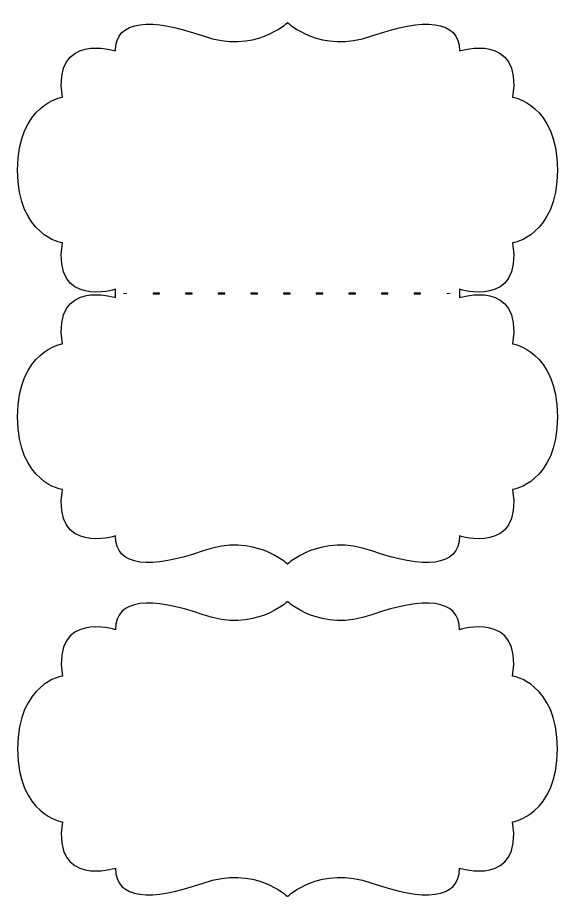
# Model space of a CAD drawing. Header units: centimetres. Extents: x -10.5 to 11.2, y -7.7 to 9.4.
# Drawn here: x -10.49 to -0.03, y -7.74 to 9.4 of the extents above; entities that cross this region are included whole.
import ezdxf

# ---------------------------------------------------------------- set-up
doc = ezdxf.new("R2010")
doc.units = ezdxf.units.CM
doc.header["$MEASUREMENT"] = 0
doc.layers.add('Layer 1', color=7, linetype='Continuous')

msp = doc.modelspace()

# ---------------------------------------------------------------- linework, layer by layer
at = {"layer": 'Layer 1', "lineweight": 25}
msp.add_open_spline([(-0.89334, 3.07176), (-0.7007, 4.35605), (-1.92077, 3.97079), (-1.92077, 3.97079), (-1.92077, 3.97079), (-1.92077, 3.97079), (-1.92077, 4.12954), (-1.92077, 4.12954), (-1.92077, 4.12954), (-1.92077, 4.12954), (-0.70075, 3.74425), (-0.89337, 5.02854), (-0.89337, 5.02854), (-0.89337, 5.02854), (-0.02646, 5.15697), (-0.02646, 6.44123), (-0.02646, 6.44123), (-0.02646, 7.72552), (-0.89337, 7.85395), (-0.89337, 7.85395), (-0.89337, 7.85395), (-0.70075, 9.13824), (-1.92077, 8.75295), (-1.92077, 8.75295), (-1.92077, 8.75295), (-1.92077, 9.363), (-2.62713, 9.39509), (-3.62241, 9.04193), (-3.62241, 9.04193), (-4.61772, 8.68876), (-5.25986, 9.29876), (-5.25986, 9.29876), (-5.25986, 9.29876), (-5.25986, 9.29876), (-5.90203, 8.68876), (-6.89731, 9.04193), (-6.89731, 9.04193), (-7.89263, 9.39501), (-8.59896, 9.36292), (-8.59896, 8.75287), (-8.59896, 8.75287), (-8.59896, 8.75287), (-9.81903, 9.13818), (-9.62639, 7.85387), (-9.62639, 7.85387), (-9.62639, 7.85387), (-10.49327, 7.72544), (-10.49327, 6.44115), (-10.49327, 6.44115), (-10.49327, 5.15689), (-9.62639, 5.02846), (-9.62639, 5.02846), (-9.62639, 5.02846), (-9.81906, 3.74422), (-8.59896, 4.12951), (-8.59896, 4.12951), (-8.59896, 4.12951), (-8.59896, 4.12951), (-8.59896, 3.97076), (-8.59896, 3.97076), (-8.59896, 3.97076), (-8.59896, 3.97076), (-9.81898, 4.35605), (-9.62636, 3.07173), (-9.62636, 3.07173), (-9.62636, 3.07173), (-10.49327, 2.9433), (-10.49327, 1.65904), (-10.49327, 1.65904), (-10.49327, 0.37478), (-9.62636, 0.24635), (-9.62636, 0.24635), (-9.62636, 0.24635), (-9.81901, -1.03793), (-8.59896, -0.65262), (-8.59896, -0.65262), (-8.59896, -0.65262), (-8.59896, -1.26267), (-7.8926, -1.29476), (-6.89732, -0.9416), (-6.89732, -0.9416), (-5.90201, -0.58843), (-5.25987, -1.19843), (-5.25987, -1.19843), (-5.25987, -1.19843), (-5.25987, -1.19843), (-4.61773, -0.58843), (-3.62244, -0.9416), (-3.62244, -0.9416), (-2.6271, -1.29477), (-1.92077, -1.26267), (-1.92077, -0.65262), (-1.92077, -0.65262), (-1.92077, -0.65262), (-0.7007, -1.03793), (-0.89334, 0.24641), (-0.89334, 0.24641), (-0.89334, 0.24641), (-0.02646, 0.37484), (-0.02646, 1.6591), (-0.02646, 1.6591), (-0.02646, 2.94336), (-0.89334, 3.07176), (-0.89334, 3.07176)], degree=3, knots=[0, 0, 0, 0, 0.03703704, 0.03703704, 0.03703704, 0.03703704, 0.07407407, 0.07407407, 0.07407407, 0.07407407, 0.11111111, 0.11111111, 0.11111111, 0.11111111, 0.14814815, 0.14814815, 0.14814815, 0.14814815, 0.18518519, 0.18518519, 0.18518519, 0.18518519, 0.22222222, 0.22222222, 0.22222222, 0.22222222, 0.25925926, 0.25925926, 0.25925926, 0.25925926, 0.2962963, 0.2962963, 0.2962963, 0.2962963, 0.33333333, 0.33333333, 0.33333333, 0.33333333, 0.37037037, 0.37037037, 0.37037037, 0.37037037, 0.40740741, 0.40740741, 0.40740741, 0.40740741, 0.44444444, 0.44444444, 0.44444444, 0.44444444, 0.48148148, 0.48148148, 0.48148148, 0.48148148, 0.51851852, 0.51851852, 0.51851852, 0.51851852, 0.55555556, 0.55555556, 0.55555556, 0.55555556, 0.59259259, 0.59259259, 0.59259259, 0.59259259, 0.62962963, 0.62962963, 0.62962963, 0.62962963, 0.66666667, 0.66666667, 0.66666667, 0.66666667, 0.7037037, 0.7037037, 0.7037037, 0.7037037, 0.74074074, 0.74074074, 0.74074074, 0.74074074, 0.77777778, 0.77777778, 0.77777778, 0.77777778, 0.81481481, 0.81481481, 0.81481481, 0.81481481, 0.85185185, 0.85185185, 0.85185185, 0.85185185, 0.88888889, 0.88888889, 0.88888889, 0.88888889, 0.92592593, 0.92592593, 0.92592593, 0.92592593, 1, 1, 1, 1], dxfattribs=at)
at = {"layer": 'Layer 1', "lineweight": 13}
for points in [[(-8.44021, 4.05014), (-8.44021, 4.05014), (-8.37406, 4.05014), (-8.37406, 4.05014)], [(-2.17212, 4.05014), (-2.17212, 4.05014), (-2.10598, 4.05014), (-2.10598, 4.05014)]]:
    msp.add_open_spline(points, degree=3, dxfattribs=at)
at = {"layer": 'Layer 1'}
for points, knots in [([(-7.74123, 4.04352), (-7.74123, 4.04352), (-7.86781, 4.04352), (-7.86781, 4.04352), (-7.86781, 4.04352), (-7.86781, 4.04352), (-7.86781, 4.05675), (-7.86781, 4.05675), (-7.86781, 4.05675), (-7.86781, 4.05675), (-7.74123, 4.05675), (-7.74123, 4.05675), (-7.74123, 4.05675), (-7.74123, 4.05675), (-7.74123, 4.04352), (-7.74123, 4.04352)], [0, 0, 0, 0, 0.2, 0.2, 0.2, 0.2, 0.4, 0.4, 0.4, 0.4, 0.6, 0.6, 0.6, 0.6, 1, 1, 1, 1]), ([(-7.10838, 4.04352), (-7.10838, 4.04352), (-7.23495, 4.04352), (-7.23495, 4.04352), (-7.23495, 4.04352), (-7.23495, 4.04352), (-7.23495, 4.05675), (-7.23495, 4.05675), (-7.23495, 4.05675), (-7.23495, 4.05675), (-7.10838, 4.05675), (-7.10838, 4.05675), (-7.10838, 4.05675), (-7.10838, 4.05675), (-7.10838, 4.04352), (-7.10838, 4.04352)], [0, 0, 0, 0, 0.2, 0.2, 0.2, 0.2, 0.4, 0.4, 0.4, 0.4, 0.6, 0.6, 0.6, 0.6, 1, 1, 1, 1]), ([(-6.47552, 4.04352), (-6.47552, 4.04352), (-6.6021, 4.04352), (-6.6021, 4.04352), (-6.6021, 4.04352), (-6.6021, 4.04352), (-6.6021, 4.05675), (-6.6021, 4.05675), (-6.6021, 4.05675), (-6.6021, 4.05675), (-6.47552, 4.05675), (-6.47552, 4.05675), (-6.47552, 4.05675), (-6.47552, 4.05675), (-6.47552, 4.04352), (-6.47552, 4.04352)], [0, 0, 0, 0, 0.2, 0.2, 0.2, 0.2, 0.4, 0.4, 0.4, 0.4, 0.6, 0.6, 0.6, 0.6, 1, 1, 1, 1]), ([(-5.84266, 4.04352), (-5.84266, 4.04352), (-5.96924, 4.04352), (-5.96924, 4.04352), (-5.96924, 4.04352), (-5.96924, 4.04352), (-5.96924, 4.05675), (-5.96924, 4.05675), (-5.96924, 4.05675), (-5.96924, 4.05675), (-5.84266, 4.05675), (-5.84266, 4.05675), (-5.84266, 4.05675), (-5.84266, 4.05675), (-5.84266, 4.04352), (-5.84266, 4.04352)], [0, 0, 0, 0, 0.2, 0.2, 0.2, 0.2, 0.4, 0.4, 0.4, 0.4, 0.6, 0.6, 0.6, 0.6, 1, 1, 1, 1]), ([(-5.2098, 4.04352), (-5.2098, 4.04352), (-5.33638, 4.04352), (-5.33638, 4.04352), (-5.33638, 4.04352), (-5.33638, 4.04352), (-5.33638, 4.05675), (-5.33638, 4.05675), (-5.33638, 4.05675), (-5.33638, 4.05675), (-5.2098, 4.05675), (-5.2098, 4.05675), (-5.2098, 4.05675), (-5.2098, 4.05675), (-5.2098, 4.04352), (-5.2098, 4.04352)], [0, 0, 0, 0, 0.2, 0.2, 0.2, 0.2, 0.4, 0.4, 0.4, 0.4, 0.6, 0.6, 0.6, 0.6, 1, 1, 1, 1]), ([(-4.57695, 4.04352), (-4.57695, 4.04352), (-4.7035, 4.04352), (-4.7035, 4.04352), (-4.7035, 4.04352), (-4.7035, 4.04352), (-4.7035, 4.05675), (-4.7035, 4.05675), (-4.7035, 4.05675), (-4.7035, 4.05675), (-4.57695, 4.05675), (-4.57695, 4.05675), (-4.57695, 4.05675), (-4.57695, 4.05675), (-4.57695, 4.04352), (-4.57695, 4.04352)], [0, 0, 0, 0, 0.2, 0.2, 0.2, 0.2, 0.4, 0.4, 0.4, 0.4, 0.6, 0.6, 0.6, 0.6, 1, 1, 1, 1]), ([(-3.94409, 4.04352), (-3.94409, 4.04352), (-4.07067, 4.04352), (-4.07067, 4.04352), (-4.07067, 4.04352), (-4.07067, 4.04352), (-4.07067, 4.05675), (-4.07067, 4.05675), (-4.07067, 4.05675), (-4.07067, 4.05675), (-3.94409, 4.05675), (-3.94409, 4.05675), (-3.94409, 4.05675), (-3.94409, 4.05675), (-3.94409, 4.04352), (-3.94409, 4.04352)], [0, 0, 0, 0, 0.2, 0.2, 0.2, 0.2, 0.4, 0.4, 0.4, 0.4, 0.6, 0.6, 0.6, 0.6, 1, 1, 1, 1]), ([(-3.31123, 4.04352), (-3.31123, 4.04352), (-3.43778, 4.04352), (-3.43778, 4.04352), (-3.43778, 4.04352), (-3.43778, 4.04352), (-3.43778, 4.05675), (-3.43778, 4.05675), (-3.43778, 4.05675), (-3.43778, 4.05675), (-3.31123, 4.05675), (-3.31123, 4.05675), (-3.31123, 4.05675), (-3.31123, 4.05675), (-3.31123, 4.04352), (-3.31123, 4.04352)], [0, 0, 0, 0, 0.2, 0.2, 0.2, 0.2, 0.4, 0.4, 0.4, 0.4, 0.6, 0.6, 0.6, 0.6, 1, 1, 1, 1]), ([(-2.67838, 4.04352), (-2.67838, 4.04352), (-2.80495, 4.04352), (-2.80495, 4.04352), (-2.80495, 4.04352), (-2.80495, 4.04352), (-2.80495, 4.05675), (-2.80495, 4.05675), (-2.80495, 4.05675), (-2.80495, 4.05675), (-2.67838, 4.05675), (-2.67838, 4.05675), (-2.67838, 4.05675), (-2.67838, 4.05675), (-2.67838, 4.04352), (-2.67838, 4.04352)], [0, 0, 0, 0, 0.2, 0.2, 0.2, 0.2, 0.4, 0.4, 0.4, 0.4, 0.6, 0.6, 0.6, 0.6, 1, 1, 1, 1]), ([(-10.49327, -4.78181), (-10.49327, -3.49755), (-9.62636, -3.36912), (-9.62636, -3.36912), (-9.62636, -3.36912), (-9.81901, -2.08489), (-8.59896, -2.47015), (-8.59896, -2.47015), (-8.59896, -2.47015), (-8.59896, -1.86013), (-7.8926, -1.82798), (-6.89732, -2.1812), (-6.89732, -2.1812), (-5.90201, -2.53437), (-5.25987, -1.92432), (-5.25987, -1.92432), (-5.25987, -1.92432), (-5.25987, -1.92432), (-4.6177, -2.53437), (-3.62242, -2.1812), (-3.62242, -2.1812), (-2.62711, -1.82798), (-1.92075, -1.86013), (-1.92075, -2.47015), (-1.92075, -2.47015), (-1.92075, -2.47015), (-0.70068, -2.08486), (-0.89332, -3.36915), (-0.89332, -3.36915), (-0.89332, -3.36915), (-0.02644, -3.49758), (-0.02644, -4.78184), (-0.02644, -4.78184), (-0.02644, -6.06613), (-0.89332, -6.19456), (-0.89332, -6.19456), (-0.89332, -6.19456), (-0.70068, -7.47885), (-1.92075, -7.09356), (-1.92075, -7.09356), (-1.92075, -7.09356), (-1.92075, -7.70361), (-2.62711, -7.7357), (-3.62242, -7.38254), (-3.62242, -7.38254), (-4.6177, -7.02937), (-5.25987, -7.63937), (-5.25987, -7.63937), (-5.25987, -7.63937), (-5.25987, -7.63937), (-5.90201, -7.02937), (-6.89732, -7.38254), (-6.89732, -7.38254), (-7.8926, -7.73565), (-8.59896, -7.70356), (-8.59896, -7.09353), (-8.59896, -7.09353), (-8.59896, -7.09353), (-9.81898, -7.47884), (-9.62636, -6.19453), (-9.62636, -6.19453), (-9.62639, -6.19453), (-10.49327, -6.06613), (-10.49327, -4.78181)], [0, 0, 0, 0, 0.05882353, 0.05882353, 0.05882353, 0.05882353, 0.11764706, 0.11764706, 0.11764706, 0.11764706, 0.17647059, 0.17647059, 0.17647059, 0.17647059, 0.23529412, 0.23529412, 0.23529412, 0.23529412, 0.29411765, 0.29411765, 0.29411765, 0.29411765, 0.35294118, 0.35294118, 0.35294118, 0.35294118, 0.41176471, 0.41176471, 0.41176471, 0.41176471, 0.47058824, 0.47058824, 0.47058824, 0.47058824, 0.52941176, 0.52941176, 0.52941176, 0.52941176, 0.58823529, 0.58823529, 0.58823529, 0.58823529, 0.64705882, 0.64705882, 0.64705882, 0.64705882, 0.70588235, 0.70588235, 0.70588235, 0.70588235, 0.76470588, 0.76470588, 0.76470588, 0.76470588, 0.82352941, 0.82352941, 0.82352941, 0.82352941, 0.88235294, 0.88235294, 0.88235294, 0.88235294, 1, 1, 1, 1])]:
    msp.add_open_spline(points, degree=3, knots=knots, dxfattribs=at)

doc.saveas('drawing.dxf')
